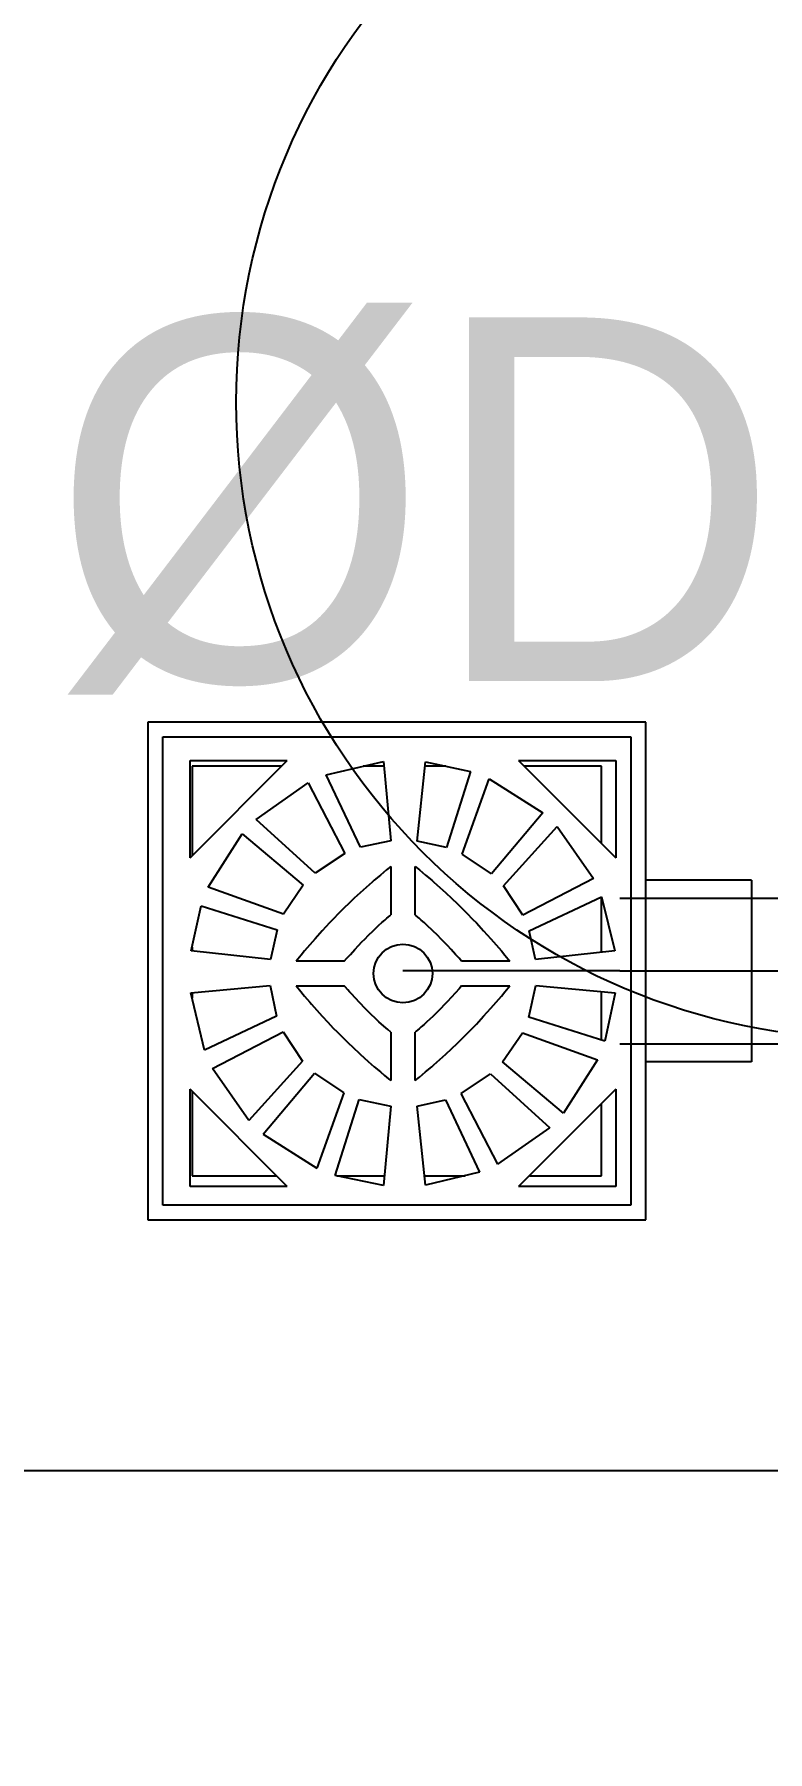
# Model space of a CAD drawing. Header units: millimetres. Extents: x -1292 to 2253, y 326 to 453.
# Drawn here: x 2097.4182 to 2097.6198, y 346.894 to 347.3661 of the extents above; entities that cross this region are included whole.
import ezdxf
from ezdxf.enums import TextEntityAlignment as Align

# ---------------------------------------------------------------- set-up
doc = ezdxf.new("R2010")
doc.units = ezdxf.units.MM
doc.header["$LTSCALE"] = 0.5
doc.linetypes.add('HIDDENX2', pattern=[0.75, 0.5, -0.25])
for name, color, linetype in [('-HIDRO', 8, 'Continuous'), ('Eixo', 4, 'HIDDENX2'), ('Esgoto', 5, 'ByLayer'), ('TEXTO', 7, 'Continuous')]:
    doc.layers.add(name, color=color, linetype=linetype)

msp = doc.modelspace()

# ---------------------------------------------------------------- linework, layer by layer
at = {"layer": '-HIDRO', "ltscale": 0.05}
msp.add_line((2098.19874, 346.9712), (2097.19874, 346.9712), dxfattribs=at)
msp.add_circle((2097.64874, 347.26498), 0.175, dxfattribs=at)
at = {"layer": 'Eixo'}
for q in [(2097.51955, 347.10863), (2097.74921, 347.10863)]:
    msp.add_line((2097.5792, 347.10863), q, dxfattribs=at)
at = {"layer": 'Esgoto', "color": 2}
for p, q in [((2097.5863, 347.17706), (2097.44943, 347.17706)), ((2097.44943, 347.17706), (2097.44943, 347.04019)), ((2097.5863, 347.04019), (2097.5863, 347.17706)), ((2097.45352, 347.04428), (2097.45352, 347.17297)), ((2097.45352, 347.17297), (2097.58221, 347.17297)), ((2097.58221, 347.17297), (2097.58221, 347.04428)), ((2097.46102, 347.13971), (2097.48776, 347.16646)), ((2097.46102, 347.13971), (2097.46102, 347.16646)), ((2097.46102, 347.16646), (2097.48776, 347.16646)), ((2097.48616, 347.16492), (2097.46157, 347.16492)), ((2097.46157, 347.16492), (2097.46157, 347.14029)), ((2097.49847, 347.16253), (2097.51424, 347.16621)), ((2097.51436, 347.16492), (2097.50861, 347.16492)), ((2097.51424, 347.16621), (2097.51623, 347.14441)), ((2097.52345, 347.14435), (2097.52578, 347.16612)), ((2097.53135, 347.16492), (2097.52565, 347.16492)), ((2097.52578, 347.16612), (2097.53815, 347.16343)), ((2097.55134, 347.16646), (2097.57809, 347.13971)), ((2097.55134, 347.16646), (2097.57809, 347.16646)), ((2097.57416, 347.16492), (2097.55294, 347.16492)), ((2097.57416, 347.14378), (2097.57416, 347.16492)), ((2097.57809, 347.16646), (2097.57809, 347.13971)), ((2097.47918, 347.1503), (2097.49345, 347.16032)), ((2097.49345, 347.16032), (2097.50355, 347.14088)), ((2097.50785, 347.14264), (2097.49847, 347.16253)), ((2097.53815, 347.16343), (2097.53154, 347.14254)), ((2097.53583, 347.14075), (2097.54326, 347.16144)), ((2097.54326, 347.16144), (2097.55797, 347.15209)), ((2097.55797, 347.15209), (2097.54388, 347.13532)), ((2097.46603, 347.13163), (2097.47539, 347.14634)), ((2097.47539, 347.14634), (2097.49216, 347.13225)), ((2097.49546, 347.13552), (2097.47918, 347.1503)), ((2097.54715, 347.13202), (2097.56193, 347.1483)), ((2097.56193, 347.1483), (2097.57195, 347.13402)), ((2097.51623, 347.14441), (2097.50785, 347.14264)), ((2097.53154, 347.14254), (2097.52345, 347.14435)), ((2097.50355, 347.14088), (2097.49546, 347.13552)), ((2097.51619, 347.13732), (2097.51505, 347.13639)), ((2097.51619, 347.13732), (2097.51619, 347.12405)), ((2097.52291, 347.13732), (2097.52406, 347.13639)), ((2097.52291, 347.12405), (2097.52291, 347.13732)), ((2097.54388, 347.13532), (2097.53583, 347.14075)), ((2097.49216, 347.13225), (2097.48673, 347.1242)), ((2097.5111, 347.13306), (2097.50944, 347.1316)), ((2097.51166, 347.13354), (2097.5111, 347.13306)), ((2097.51334, 347.13498), (2097.51166, 347.13354)), ((2097.51505, 347.13639), (2097.51334, 347.13498)), ((2097.52406, 347.13639), (2097.52576, 347.13498)), ((2097.52576, 347.13498), (2097.52745, 347.13354)), ((2097.52745, 347.13354), (2097.52801, 347.13306)), ((2097.52801, 347.13306), (2097.52967, 347.1316)), ((2097.55251, 347.12393), (2097.54715, 347.13202)), ((2097.57195, 347.13402), (2097.55251, 347.12393)), ((2097.61539, 347.13363), (2097.5863, 347.13363)), ((2097.61539, 347.13363), (2097.61539, 347.08363)), ((2097.48673, 347.1242), (2097.46603, 347.13163)), ((2097.50457, 347.12708), (2097.50352, 347.12605)), ((2097.50618, 347.1286), (2097.50457, 347.12708)), ((2097.5078, 347.13011), (2097.50618, 347.1286)), ((2097.50944, 347.1316), (2097.5078, 347.13011)), ((2097.52967, 347.1316), (2097.53131, 347.13011)), ((2097.53131, 347.13011), (2097.53293, 347.1286)), ((2097.53293, 347.1286), (2097.53453, 347.12708)), ((2097.53453, 347.12708), (2097.53559, 347.12605)), ((2097.55427, 347.11962), (2097.57416, 347.12901)), ((2097.57416, 347.12901), (2097.57776, 347.11415)), ((2097.57416, 347.11376), (2097.57416, 347.129)), ((2097.46135, 347.11415), (2097.46405, 347.12652)), ((2097.46405, 347.12652), (2097.48493, 347.11991)), ((2097.5004, 347.1229), (2097.49938, 347.12184)), ((2097.50195, 347.12449), (2097.5004, 347.1229)), ((2097.50352, 347.12605), (2097.50195, 347.12449)), ((2097.51374, 347.12191), (2097.51455, 347.12263)), ((2097.51455, 347.12263), (2097.5151, 347.1231)), ((2097.5151, 347.1231), (2097.51592, 347.12381)), ((2097.5151, 347.1231), (2097.5151, 347.1231)), ((2097.51592, 347.12381), (2097.51619, 347.12405)), ((2097.52319, 347.12381), (2097.52291, 347.12405)), ((2097.52401, 347.1231), (2097.52319, 347.12381)), ((2097.52401, 347.1231), (2097.52401, 347.1231)), ((2097.52455, 347.12263), (2097.52401, 347.1231)), ((2097.52536, 347.12191), (2097.52455, 347.12263)), ((2097.53559, 347.12605), (2097.53716, 347.12449)), ((2097.53716, 347.12449), (2097.53871, 347.1229)), ((2097.53871, 347.1229), (2097.53973, 347.12184)), ((2097.48493, 347.11991), (2097.48312, 347.11182)), ((2097.49737, 347.11968), (2097.49539, 347.11749)), ((2097.49938, 347.12184), (2097.49737, 347.11968)), ((2097.50904, 347.11741), (2097.51006, 347.11843)), ((2097.51006, 347.11843), (2097.51136, 347.11969)), ((2097.51136, 347.11969), (2097.51294, 347.12118)), ((2097.51294, 347.12118), (2097.51374, 347.12191)), ((2097.52616, 347.12118), (2097.52536, 347.12191)), ((2097.52775, 347.11969), (2097.52616, 347.12118)), ((2097.52904, 347.11843), (2097.52775, 347.11969)), ((2097.53007, 347.11741), (2097.52904, 347.11843)), ((2097.53973, 347.12184), (2097.54174, 347.11968)), ((2097.54174, 347.11968), (2097.54372, 347.11749)), ((2097.55598, 347.11182), (2097.55427, 347.11962)), ((2097.48312, 347.11182), (2097.46135, 347.11415)), ((2097.46157, 347.11518), (2097.46157, 347.11412)), ((2097.49155, 347.113), (2097.49062, 347.11186)), ((2097.4925, 347.11413), (2097.49155, 347.113)), ((2097.49393, 347.11582), (2097.4925, 347.11413)), ((2097.49539, 347.11749), (2097.49393, 347.11582)), ((2097.50414, 347.11211), (2097.50509, 347.11319)), ((2097.50509, 347.11319), (2097.5063, 347.11453)), ((2097.5063, 347.11453), (2097.50729, 347.11559)), ((2097.50729, 347.11559), (2097.50828, 347.11664)), ((2097.50828, 347.11664), (2097.50904, 347.11741)), ((2097.53082, 347.11664), (2097.53007, 347.11741)), ((2097.53182, 347.11559), (2097.53082, 347.11664)), ((2097.53281, 347.11453), (2097.53182, 347.11559)), ((2097.53402, 347.11319), (2097.53281, 347.11453)), ((2097.53497, 347.11211), (2097.53402, 347.11319)), ((2097.54372, 347.11749), (2097.54517, 347.11582)), ((2097.54517, 347.11582), (2097.54661, 347.11413)), ((2097.54661, 347.11413), (2097.54755, 347.113)), ((2097.54755, 347.113), (2097.54849, 347.11186)), ((2097.57776, 347.11415), (2097.55598, 347.11182)), ((2097.49062, 347.11186), (2097.49016, 347.11128)), ((2097.50343, 347.11128), (2097.49016, 347.11128)), ((2097.50343, 347.11128), (2097.50414, 347.11211)), ((2097.53568, 347.11128), (2097.53497, 347.11211)), ((2097.54895, 347.11128), (2097.53568, 347.11128)), ((2097.54849, 347.11186), (2097.54895, 347.11128)), ((2097.46126, 347.10261), (2097.48307, 347.1046)), ((2097.48307, 347.1046), (2097.48483, 347.09622)), ((2097.49016, 347.10456), (2097.49109, 347.10342)), ((2097.49016, 347.10456), (2097.50343, 347.10456)), ((2097.50366, 347.10429), (2097.50343, 347.10456)), ((2097.50437, 347.10347), (2097.50366, 347.10429)), ((2097.50437, 347.10347), (2097.50437, 347.10347)), ((2097.50485, 347.10292), (2097.50437, 347.10347)), ((2097.53497, 347.10374), (2097.53402, 347.10265)), ((2097.53568, 347.10456), (2097.53497, 347.10374)), ((2097.53568, 347.10456), (2097.54895, 347.10456)), ((2097.54755, 347.10285), (2097.54849, 347.10399)), ((2097.54849, 347.10399), (2097.54895, 347.10456)), ((2097.55417, 347.09593), (2097.55604, 347.1046)), ((2097.55604, 347.1046), (2097.57785, 347.10261)), ((2097.46495, 347.08684), (2097.46126, 347.10261)), ((2097.46157, 347.10264), (2097.46157, 347.10125)), ((2097.49109, 347.10342), (2097.4925, 347.10171)), ((2097.4925, 347.10171), (2097.49393, 347.10003)), ((2097.49393, 347.10003), (2097.49442, 347.09947)), ((2097.49442, 347.09947), (2097.49588, 347.09781)), ((2097.50557, 347.10211), (2097.50485, 347.10292)), ((2097.5063, 347.10131), (2097.50557, 347.10211)), ((2097.50778, 347.09973), (2097.5063, 347.10131)), ((2097.50904, 347.09843), (2097.50778, 347.09973)), ((2097.53082, 347.09921), (2097.53007, 347.09843)), ((2097.53182, 347.10025), (2097.53082, 347.09921)), ((2097.53281, 347.10131), (2097.53182, 347.10025)), ((2097.53402, 347.10265), (2097.53281, 347.10131)), ((2097.54372, 347.09836), (2097.54517, 347.10003)), ((2097.54517, 347.10003), (2097.54661, 347.10171)), ((2097.54661, 347.10171), (2097.54755, 347.10285)), ((2097.57416, 347.08961), (2097.57416, 347.10294)), ((2097.57785, 347.10261), (2097.57506, 347.08933)), ((2097.48483, 347.09622), (2097.46495, 347.08684)), ((2097.49588, 347.09781), (2097.49737, 347.09617)), ((2097.49737, 347.09617), (2097.49887, 347.09454)), ((2097.49887, 347.09454), (2097.5004, 347.09294)), ((2097.51006, 347.09741), (2097.50904, 347.09843)), ((2097.51084, 347.09665), (2097.51006, 347.09741)), ((2097.51188, 347.09565), (2097.51084, 347.09665)), ((2097.51294, 347.09467), (2097.51188, 347.09565)), ((2097.51428, 347.09346), (2097.51294, 347.09467)), ((2097.52616, 347.09467), (2097.52536, 347.09394)), ((2097.52775, 347.09615), (2097.52616, 347.09467)), ((2097.52904, 347.09741), (2097.52775, 347.09615)), ((2097.53007, 347.09843), (2097.52904, 347.09741)), ((2097.53871, 347.09294), (2097.53973, 347.09401)), ((2097.53973, 347.09401), (2097.54174, 347.09617)), ((2097.54174, 347.09617), (2097.54372, 347.09836)), ((2097.57506, 347.08933), (2097.55417, 347.09593)), ((2097.46716, 347.08182), (2097.4866, 347.09192)), ((2097.4866, 347.09192), (2097.49195, 347.08383)), ((2097.5004, 347.09294), (2097.50143, 347.09189)), ((2097.50143, 347.09189), (2097.50299, 347.09032)), ((2097.50299, 347.09032), (2097.50457, 347.08877)), ((2097.51537, 347.0925), (2097.51428, 347.09346)), ((2097.51619, 347.0918), (2097.51537, 347.0925)), ((2097.51619, 347.0918), (2097.51619, 347.07853)), ((2097.52319, 347.09203), (2097.52291, 347.0918)), ((2097.52291, 347.07853), (2097.52291, 347.0918)), ((2097.52401, 347.09274), (2097.52319, 347.09203)), ((2097.52455, 347.09322), (2097.52401, 347.09274)), ((2097.52401, 347.09274), (2097.52401, 347.09274)), ((2097.52536, 347.09394), (2097.52455, 347.09322)), ((2097.53453, 347.08877), (2097.53559, 347.0898)), ((2097.53559, 347.0898), (2097.53716, 347.09136)), ((2097.53716, 347.09136), (2097.53871, 347.09294)), ((2097.54695, 347.0836), (2097.55238, 347.09165)), ((2097.55238, 347.09165), (2097.57307, 347.08422)), ((2097.50457, 347.08877), (2097.50564, 347.08775)), ((2097.50564, 347.08775), (2097.5078, 347.08573)), ((2097.5078, 347.08573), (2097.50999, 347.08376)), ((2097.52967, 347.08425), (2097.53131, 347.08573)), ((2097.53131, 347.08573), (2097.53293, 347.08724)), ((2097.53293, 347.08724), (2097.53453, 347.08877)), ((2097.47717, 347.06755), (2097.46716, 347.08182)), ((2097.49195, 347.08383), (2097.47717, 347.06755)), ((2097.48114, 347.06376), (2097.49523, 347.08052)), ((2097.49523, 347.08052), (2097.50328, 347.0751)), ((2097.50999, 347.08376), (2097.51166, 347.0823)), ((2097.51166, 347.0823), (2097.51334, 347.08087)), ((2097.51334, 347.08087), (2097.51448, 347.07992)), ((2097.51448, 347.07992), (2097.51562, 347.07899)), ((2097.52406, 347.07946), (2097.52576, 347.08087)), ((2097.52576, 347.08087), (2097.52745, 347.0823)), ((2097.52745, 347.0823), (2097.52801, 347.08279)), ((2097.52801, 347.08279), (2097.52967, 347.08425)), ((2097.53556, 347.07496), (2097.54365, 347.08032)), ((2097.54365, 347.08032), (2097.55993, 347.06554)), ((2097.56372, 347.06951), (2097.54695, 347.0836)), ((2097.57307, 347.08422), (2097.56372, 347.06951)), ((2097.61539, 347.08363), (2097.5863, 347.08363)), ((2097.48776, 347.04939), (2097.46102, 347.07613)), ((2097.46102, 347.04939), (2097.46102, 347.07613)), ((2097.46157, 347.07556), (2097.46157, 347.05233)), ((2097.51562, 347.07899), (2097.51619, 347.07853)), ((2097.52291, 347.07853), (2097.52406, 347.07946)), ((2097.57809, 347.07613), (2097.55134, 347.04939)), ((2097.57809, 347.07613), (2097.57809, 347.04939)), ((2097.50328, 347.0751), (2097.49585, 347.0544)), ((2097.50096, 347.05242), (2097.50756, 347.0733)), ((2097.50756, 347.0733), (2097.51623, 347.07144)), ((2097.51623, 347.07144), (2097.51424, 347.04963)), ((2097.52345, 347.07149), (2097.53125, 347.0732)), ((2097.52578, 347.04972), (2097.52345, 347.07149)), ((2097.53125, 347.0732), (2097.54064, 347.05332)), ((2097.54565, 347.05553), (2097.53556, 347.07496)), ((2097.57416, 347.05233), (2097.57416, 347.07206)), ((2097.48114, 347.06376), (2097.49585, 347.0544)), ((2097.54565, 347.05553), (2097.55993, 347.06554)), ((2097.46157, 347.05233), (2097.48471, 347.05233)), ((2097.51424, 347.04963), (2097.50096, 347.05242)), ((2097.50137, 347.05233), (2097.51449, 347.05233)), ((2097.5255, 347.05233), (2097.53663, 347.05233)), ((2097.54064, 347.05332), (2097.52578, 347.04972)), ((2097.5544, 347.05233), (2097.57416, 347.05233)), ((2097.48776, 347.04939), (2097.46102, 347.04939)), ((2097.57809, 347.04939), (2097.55134, 347.04939)), ((2097.58221, 347.04428), (2097.45352, 347.04428)), ((2097.44943, 347.04019), (2097.5863, 347.04019))]:
    msp.add_line(p, q, dxfattribs=at)
at = {"layer": 'Esgoto', "color": 3}
for points in [[(2097.5792, 347.12863, 0), (2097.74921, 347.12863, 0)], [(2097.5792, 347.08863, 0), (2097.74921, 347.08863, 0)]]:
    msp.add_polyline3d(points, dxfattribs=at)
at = {"layer": 'Esgoto', "color": 2}
msp.add_circle((2097.51955, 347.10792), 0.00808, dxfattribs=at)

# ---------------------------------------------------------------- texts
at = {"layer": 'TEXTO'}
msp.add_text('ØDN 40', height=0.1, dxfattribs=at).set_placement((2097.66421, 347.23831), align=Align.MIDDLE_CENTER)
msp.add_text('ØDN 40', height=0.1, rotation=45, dxfattribs=at).set_placement((2097.7168, 346.85471), align=Align.MIDDLE_CENTER)

doc.saveas('drawing.dxf')
